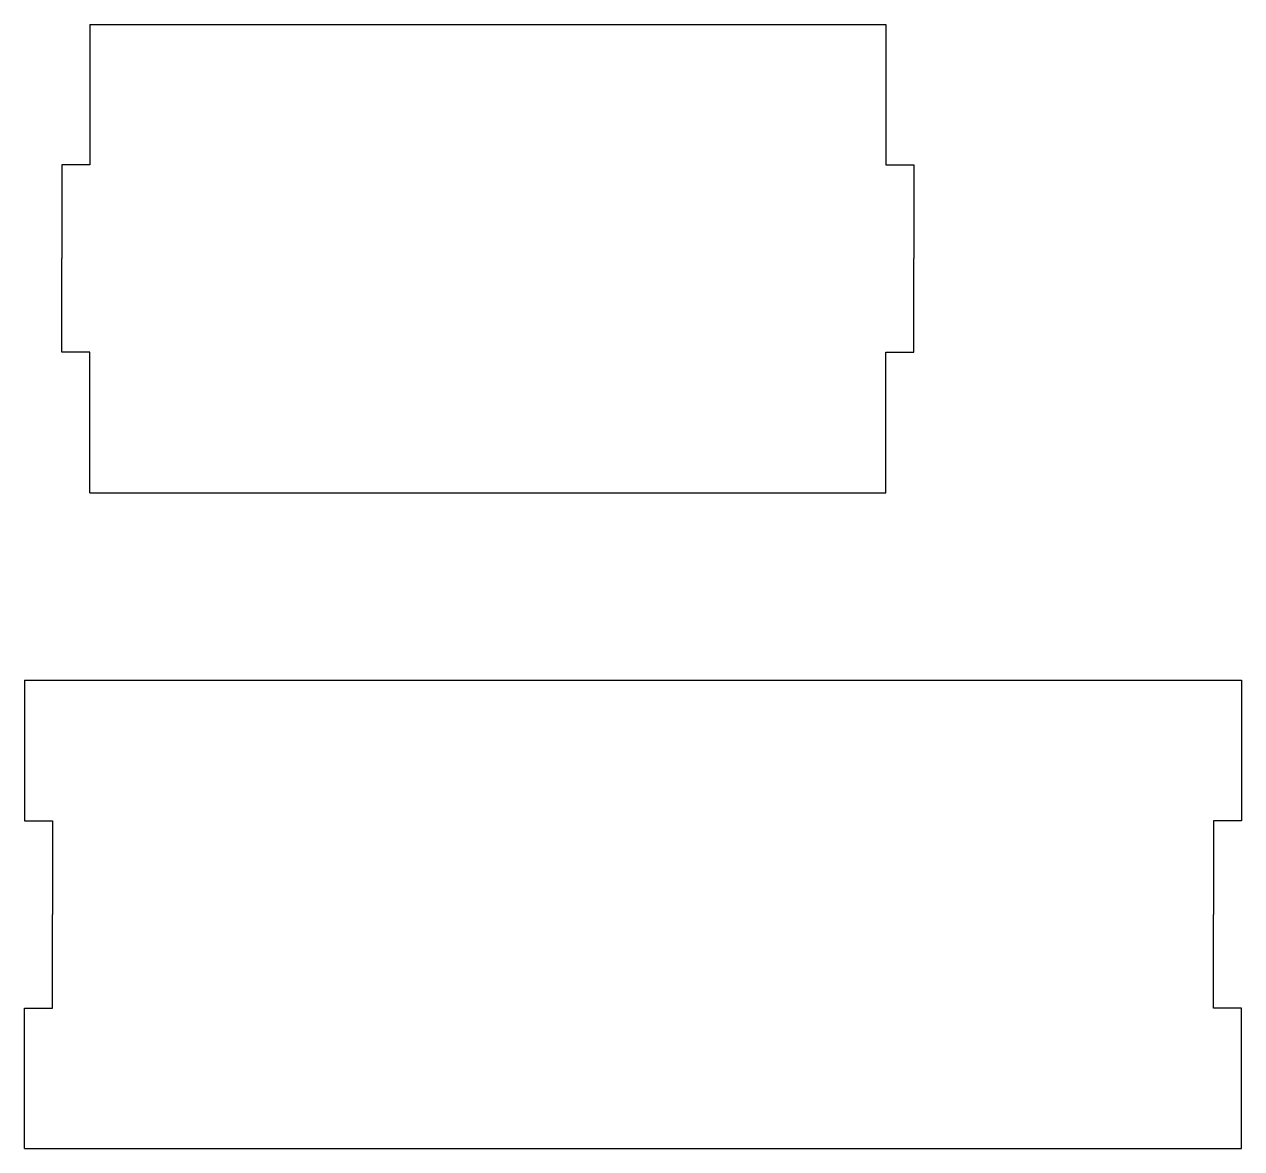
# Model space of a CAD drawing. Header units: millimetres. Extents: x 20 to 150, y -50 to 70.
import ezdxf

# ---------------------------------------------------------------- set-up
doc = ezdxf.new("R2010")
doc.units = ezdxf.units.MM
doc.layers.get('0').update_dxf_attribs({"linetype": 'CONTINUOUS'})

msp = doc.modelspace()

# ---------------------------------------------------------------- linework, layer by layer
for p, q in [((27, 70), (112, 70)), ((27, 70), (27, 55)), ((112, 70), (112, 55)), ((27, 55), (24, 55)), ((24, 55), (24, 45)), ((112, 55), (115, 55)), ((115, 55), (115, 45)), ((24, 35), (24, 45)), ((115, 35), (115, 45)), ((27, 35), (24, 35)), ((27, 20), (27, 35)), ((112, 20), (112, 35)), ((112, 35), (115, 35)), ((27, 20), (112, 20)), ((20, 0), (20, -15)), ((20, 0), (150, 0)), ((150, 0), (150, -15)), ((20, -15), (23, -15)), ((23, -15), (23, -25)), ((150, -15), (147, -15)), ((147, -15), (147, -25)), ((23, -35), (23, -25)), ((147, -35), (147, -25)), ((20, -35), (23, -35)), ((20, -50), (20, -35)), ((150, -35), (147, -35)), ((150, -50), (150, -35)), ((20, -50), (150, -50))]:
    msp.add_line(p, q)

doc.saveas('drawing.dxf')
